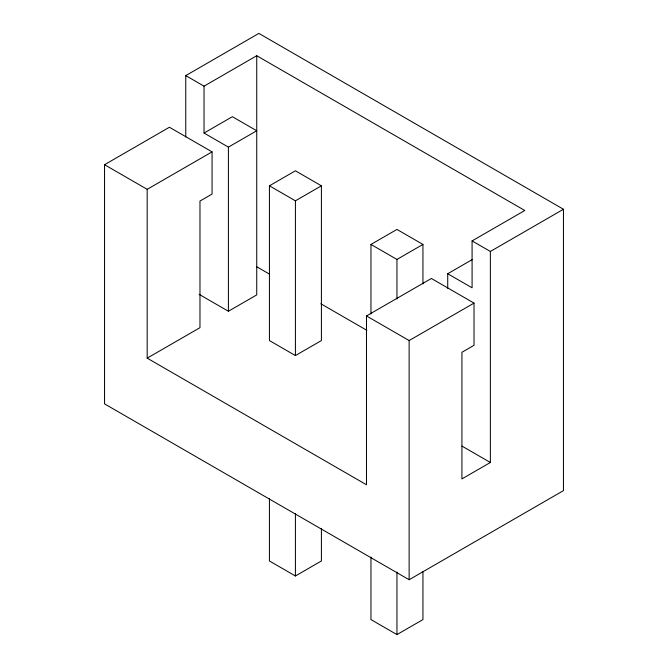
<?xml version="1.0" encoding="UTF-8"?>
<svg xmlns="http://www.w3.org/2000/svg" width="668" height="668" viewBox="0 0 668 668"><rect width="100%" height="100%" fill="white"/><g stroke="black" fill="none" stroke-linecap="round" stroke-linejoin="round"><path stroke-width="1" d="M185.762 136.94L185.762 75.609L258.867 33.4L563.458 209.259L563.458 490.629L409.133 579.732L104.542 403.873L104.542 164.704L169.422 127.246L212.065 151.87L212.065 194.071L199.974 201.051L199.974 327.671L147.185 358.148L147.185 189.328L212.065 151.87M185.762 75.609L204.041 86.155L256.737 55.728L524.781 210.487L472.084 240.914L472.084 287.808L447.719 273.738L447.719 288.284M204.041 133.049L232.372 116.691L256.737 130.761L228.406 147.119L204.041 133.049L204.041 86.155M269.429 185.813L295.415 170.799L321.408 185.813L321.408 340.563L295.415 355.568L269.429 340.563L269.429 185.813L295.415 200.817L321.408 185.813M199.089 294.329L228.406 311.255L256.737 294.897L256.737 55.728M370.957 314.018L370.957 244.43L396.951 229.425L422.944 244.43L422.944 283.9M370.957 244.43L396.951 259.434L422.944 244.43M147.185 358.148L366.49 484.768L366.49 315.939L431.378 278.481L474.021 303.105L474.021 345.306L461.93 352.286L461.93 478.906L490.362 462.49L490.362 251.46L563.458 209.259M447.719 273.738L472.51 259.426M366.49 315.939L409.133 340.563L474.021 303.105M269.429 498.445L269.429 560.978L295.415 575.983L321.408 560.978L321.408 528.672M370.957 557.062L370.957 619.595L396.951 634.6L422.944 619.595L422.944 571.658M472.084 240.914L490.362 251.46M104.542 164.704L147.185 189.328M256.737 266.757L269.371 274.055M320.815 303.756L366.849 330.326M461.93 446.082L490.362 462.49M409.133 340.563L409.133 579.732M396.951 259.434L396.951 298.905M396.951 572.075L396.951 634.6M295.415 200.817L295.415 355.568M295.415 513.45L295.415 575.983M228.406 147.119L228.406 311.255"/></g></svg>
